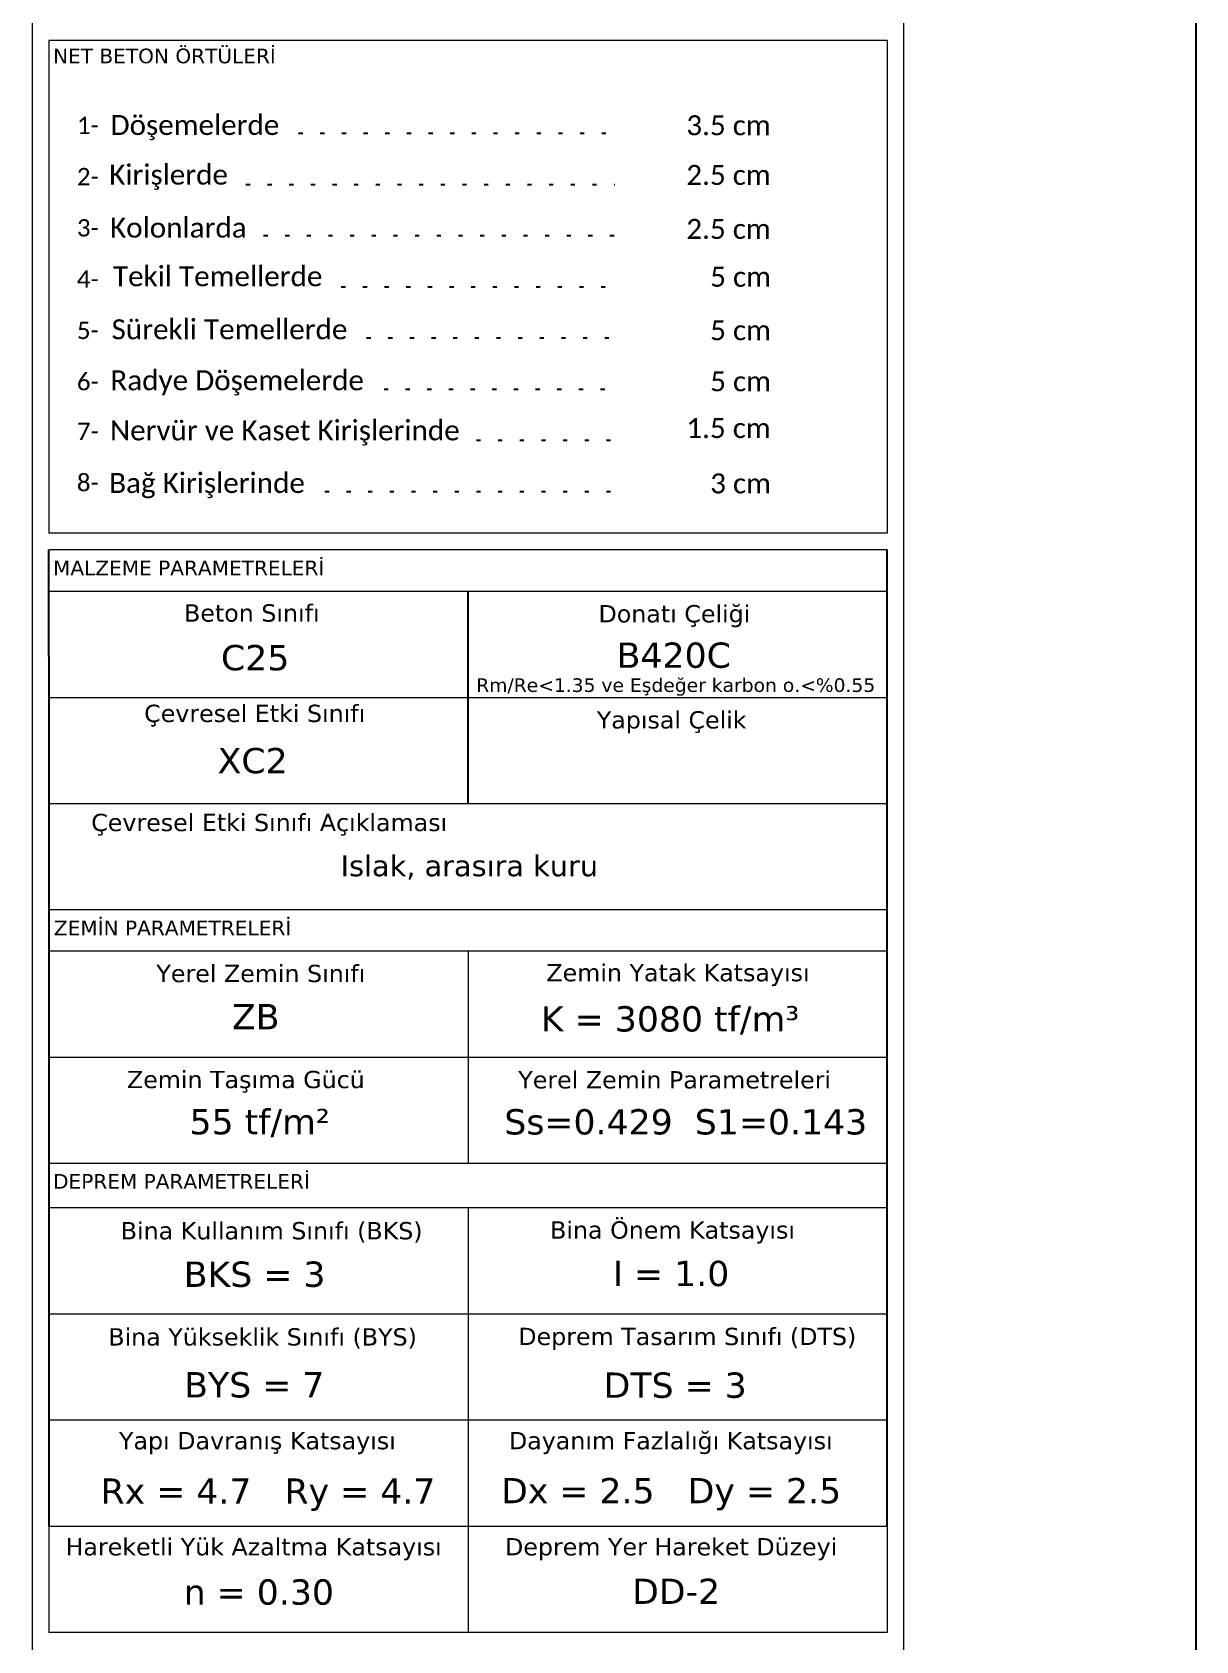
# Model space of a CAD drawing. Header units: millimetres. Extents: x 2232 to 85269, y -3593 to 5869.
# Drawn here: x 84853 to 85269, y -857 to -281 of the extents above; entities that cross this region are included whole.
import ezdxf

# ---------------------------------------------------------------- set-up
doc = ezdxf.new("R2010")
doc.units = ezdxf.units.MM
doc.linetypes.add('DOT4', pattern=[7.75, 1.5, -6.25])
doc.layers.add('Standart', color=7, linetype='Continuous')
doc.styles.add('calibri_1_18', font='calibri.ttf', dxfattribs={"height": 0.2})
doc.styles.add('verdana_1_18', font='verdana.ttf', dxfattribs={"height": 0.2})

msp = doc.modelspace()

# ---------------------------------------------------------------- linework, layer by layer
msp.add_line((85269.24, 906.6), (85269.24, -3593.4))
at = {"layer": 'Standart', "color": 250, "linetype": 'Continuous', "lineweight": 5}
for points in [[(84852.8, 849.19), (84852.8, -1192.84)], [(85164.8, -1192.84), (85164.8, 849.19)], [(84858.8, -284.41), (84858.8, -460.75)], [(85158.8, -284.41), (84858.8, -284.41)], [(85158.8, -284.41), (85158.8, -460.75)], [(85158.8, -460.75), (84858.8, -460.75)], [(85158.8, -466.75), (84858.8, -466.75)], [(85158.8, -481.66), (84858.8, -481.66)], [(85158.8, -519.65), (84858.8, -519.65)], [(85158.8, -519.65), (84858.8, -519.65)], [(85158.8, -557.63), (84858.8, -557.63)], [(85158.8, -557.63), (84858.8, -557.63)], [(85158.8, -595.62), (84858.8, -595.62)], [(85158.8, -595.62), (84858.8, -595.62)], [(85158.8, -610.39), (84858.8, -610.39)], [(85008.8, -610.39), (85008.8, -648.38)], [(85158.8, -648.38), (84858.8, -648.38)], [(85008.8, -648.38), (85008.8, -686.37)], [(85158.8, -686.37), (84858.8, -686.37)], [(85158.8, -702.28), (84858.8, -702.28)], [(85008.8, -702.28), (85008.8, -740.27)], [(85158.8, -740.27), (84858.8, -740.27)], [(85008.8, -740.27), (85008.8, -778.26)], [(85158.8, -778.26), (84858.8, -778.26)], [(85008.8, -778.26), (85008.8, -816.25)], [(85158.8, -816.25), (84858.8, -816.25)], [(84858.8, -816.25), (84858.8, -854.23)], [(85008.8, -816.25), (85008.8, -854.23)], [(85008.8, -816.25), (85008.8, -854.23)], [(85158.8, -816.25), (85158.8, -854.23)], [(85008.8, -854.23), (84858.8, -854.23)], [(85158.8, -854.23), (85008.8, -854.23)]]:
    msp.add_lwpolyline(points, dxfattribs=at)
at = {"layer": 'Standart', "color": 8, "linetype": 'DOT4', "lineweight": -3}
for points in [[(84948.13, -317.56), (85061.28, -317.56)], [(84929.27, -335.88), (85061.28, -335.88)], [(84935.58, -354.2), (85061.28, -354.2)], [(84963.39, -372.52), (85061.28, -372.52)], [(84972.45, -390.84), (85061.28, -390.84)], [(84978.71, -409.16), (85061.28, -409.16)], [(85011.79, -427.48), (85061.28, -427.48)], [(84957.53, -445.81), (85061.28, -445.81)]]:
    msp.add_lwpolyline(points, dxfattribs=at)
at = {"layer": 'Standart', "color": 254, "linetype": 'Continuous', "lineweight": -3}
for points in [[(84858.8, -504.74), (84858.8, -466.75)], [(85158.8, -504.74), (85158.8, -466.75)], [(85008.83, -557.77), (85008.83, -481.71)]]:
    msp.add_lwpolyline(points, dxfattribs=at)
at = {"layer": 'Standart', "color": 158, "linetype": 'Continuous', "lineweight": -3}
for points in [[(84858.8, -504.74), (84858.8, -816.25)], [(85158.8, -816.25), (85158.8, -504.74)]]:
    msp.add_lwpolyline(points, dxfattribs=at)

# ---------------------------------------------------------------- texts
at = {"layer": 'Standart', "color": 1, "linetype": 'Continuous', "lineweight": 5, "style": 'verdana_1_18'}
for s, height, p in [('NET BETON ÖRTÜLERİ', 5.2381, (84860.27, -292.53)), ('MALZEME PARAMETRELERİ', 5.2381, (84860.27, -475.78)), ('Beton Sınıfı', 6.1905, (84907.15, -492.4)), ('Donatı Çeliği ', 6.1905, (85055.47, -492.67)), ('Yapısal Çelik', 6.1905, (85054.85, -530.66)), ('Çevresel Etki Sınıfı Açıklaması', 6.1905, (84873.93, -567.39)), ('ZEMİN PARAMETRELERİ', 5.2381, (84860.58, -604.64)), ('Yerel Zemin Sınıfı', 6.1905, (84897.24, -621.44)), ('Zemin Yatak Katsayısı', 6.1905, (85036.81, -621.14)), ('Zemin Taşıma Gücü', 6.1905, (84886.71, -659.4)), ('Yerel Zemin Parametreleri', 6.1905, (85026.76, -659.51)), ('DEPREM PARAMETRELERİ', 5.2381, (84860.27, -695.39)), ('Bina Kullanım Sınıfı (BKS)', 6.1905, (84884.5, -713.53)), ('Bina Önem Katsayısı', 6.1905, (85038.15, -713.26)), ('Bina Yükseklik Sınıfı (BYS)', 6.1905, (84880.05, -751.52)), ('Deprem Tasarım Sınıfı (DTS)', 6.1905, (85026.76, -751.37)), ('Yapı Davranış Katsayısı ', 6.1905, (84883.86, -788.67)), ('Dayanım Fazlalığı Katsayısı ', 6.1905, (85023.41, -788.66)), ('Hareketli Yük Azaltma Katsayısı', 6.1905, (84864.75, -826.65)), ('Deprem Yer Hareket Düzeyi', 6.1905, (85022.03, -826.65))]:
    msp.add_text(s, height=height, dxfattribs=at).set_placement(p)
at = {"layer": 'Standart', "color": 254, "linetype": 'Continuous', "lineweight": 5}
for s, height, style, p in [('Döşemelerde', 7.1429, 'calibri_1_18', (84880.82, -318.21)), ('1-', 6.19, 'calibri_1_18', (84868.8, -317.84)), ('3.5 cm', 7.143, 'calibri_1_18', (85086.9, -318.3)), ('2-', 6.19, 'calibri_1_18', (84868.8, -336.2)), ('3-', 6.19, 'calibri_1_18', (84868.8, -354.55)), ('4-', 6.19, 'calibri_1_18', (84868.8, -372.9)), ('5-', 6.19, 'calibri_1_18', (84868.8, -391.25)), ('Radye Döşemelerde', 7.1429, 'calibri_1_18', (84880.79, -409.6)), ('6-', 6.19, 'calibri_1_18', (84868.8, -409.6)), ('1.5 cm', 7.143, 'calibri_1_18', (85086.9, -426.69)), ('7-', 6.19, 'calibri_1_18', (84868.8, -427.38)), ('8-', 6.19, 'calibri_1_18', (84868.8, -445.73)), ('Bağ Kirişlerinde', 7.1429, 'calibri_1_18', (84880.35, -446.36)), ('3 cm', 7.143, 'calibri_1_18', (85095.44, -446.5)), ('C25', 9.048, 'verdana_1_18', (84920.37, -509.82)), ('B420C', 9.048, 'verdana_1_18', (85061.97, -508.93)), ('XC2', 9.048, 'verdana_1_18', (84919.16, -546.68)), ('ZB', 9.048, 'verdana_1_18', (84924.29, -638.34)), ('K = 3080 tf/m³', 9.0476, 'verdana_1_18', (85034.87, -639.12)), ('55 tf/m²', 9.048, 'verdana_1_18', (84909.09, -675.91)), ('Ss=0.429  S1=0.143', 9.0476, 'verdana_1_18', (85021.77, -675.97)), ('BKS = 3', 9.048, 'verdana_1_18', (84907.03, -730.52)), ('I = 1.0', 9.048, 'verdana_1_18', (85060.59, -730.25)), ('BYS = 7', 9.048, 'verdana_1_18', (84907.2, -770.11)), ('DTS = 3', 9.048, 'verdana_1_18', (85057.32, -770.23)), ('Rx = 4.7   Ry = 4.7', 9.0476, 'verdana_1_18', (84877.27, -808.16)), ('Dx = 2.5   Dy = 2.5', 9.0476, 'verdana_1_18', (85020.62, -808)), ('DD-2', 9.048, 'verdana_1_18', (85067.51, -844.03)), ('n = 0.30', 9.048, 'verdana_1_18', (84907.02, -844.28))]:
    msp.add_text(s, height=height, dxfattribs=dict(at, style=style)).set_placement(p)
at = {"layer": 'Standart', "color": 254, "linetype": 'Continuous', "lineweight": -3}
for s, height, style, p in [('Kirişlerde', 7.143, 'calibri_1_18', (84880.36, -335.98)), ('2.5 cm', 7.143, 'calibri_1_18', (85086.9, -336.08)), ('Kolonlarda', 7.143, 'calibri_1_18', (84880.67, -354.94)), ('2.5 cm', 7.143, 'calibri_1_18', (85086.9, -355.4)), ('Tekil Temellerde', 7.1429, 'calibri_1_18', (84881.69, -372.36)), ('5 cm', 7.143, 'calibri_1_18', (85095.44, -372.53)), ('Sürekli Temellerde', 7.1429, 'calibri_1_18', (84881.21, -391.34)), ('5 cm', 7.143, 'calibri_1_18', (85095.44, -391.67)), ('5 cm', 7.143, 'calibri_1_18', (85095.44, -409.95)), ('Nervür ve Kaset Kirişlerinde', 7.1429, 'calibri_1_18', (84880.68, -427.52)), ('Rm/Re<1.35 ve Eşdeğer karbon o.<%0.55', 4.875, 'verdana_1_18', (85011.72, -517.57)), ('Islak, arasıra kuru', 7.5, 'verdana_1_18', (84963.17, -583.55))]:
    msp.add_text(s, height=height, dxfattribs=dict(at, style=style)).set_placement(p)
at = {"layer": 'Standart', "color": 1, "linetype": 'Continuous', "lineweight": -3, "style": 'verdana_1_18'}
msp.add_text('Çevresel Etki Sınıfı ', height=6.1905, dxfattribs=at).set_placement((84892.87, -528.34))

doc.saveas('drawing.dxf')
